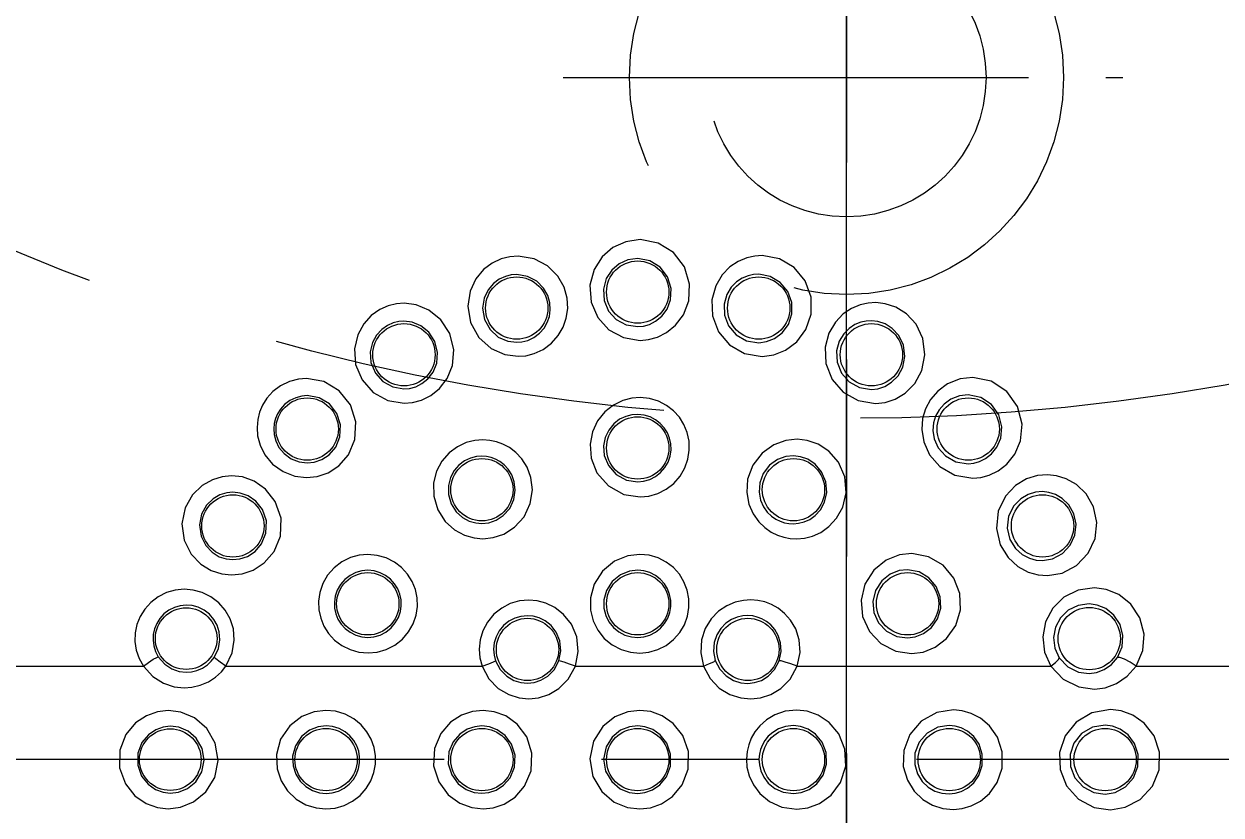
# Model space of a CAD drawing. Header units: inches. Extents: x 157915 to 159347, y -49911 to -48898.
# Drawn here: x 159051.58 to 159090.18, y -49258.65 to -49233.15 of the extents above; entities that cross this region are included whole.
import ezdxf

# ---------------------------------------------------------------- set-up
doc = ezdxf.new("R2010")
doc.units = ezdxf.units.IN
doc.header["$LTSCALE"] = 2
doc.header["$MEASUREMENT"] = 0
for name, pattern in [('ACAD_ISO08W100', [36, 24, -3, 6, -3]), ('CENTER', [50.8, 31.75, -6.35, 6.35, -6.35]), ('CENTER2', [1.125, 0.75, -0.125, 0.125, -0.125]), ('HIDDEN', [9.525, 6.35, -3.175])]:
    doc.linetypes.add(name, pattern=pattern)
doc.layers.get('0').update_dxf_attribs({"linetype": 'CONTINUOUS'})
for name, color, linetype in [('CAV-COR', 1, 'CONTINUOUS'), ('CL', 1, 'ACAD_ISO08W100'), ('DEFAULT_1', 7, 'CENTER'), ('JIZUI', 7, 'CONTINUOUS')]:
    doc.layers.add(name, color=color, linetype=linetype)

# ---------------------------------------------------------------- blocks, each defined once
blk = doc.blocks.new('20160719.171012')
at = {"linetype": 'HIDDEN'}
for centre, radius in [((0, -1.6), 69), ((0, -59.6), 7), ((0, -59.6), 4.5)]:
    blk.add_circle(centre, radius, dxfattribs=at)
at = {"layer": 'CL', "linetype": 'ACAD_ISO08W100'}
blk.add_line((0, -80.6), (0, 77.4), dxfattribs=at)
at = {"layer": 'JIZUI', "linetype": 'CENTER2', "ltscale": 10}
blk.add_line((-9.134, -59.6), (8.912, -59.6), dxfattribs=at)

msp = doc.modelspace()

# ---------------------------------------------------------------- linework, layer by layer
at = {"layer": 'CAV-COR', "linetype": 'ByBlock'}
for p, q in [((159009.764, -49253.853), (159055.428, -49253.855)), ((159058.087, -49253.852), (159066.352, -49253.853)), ((159069.362, -49253.853), (159073.494, -49253.853)), ((159076.514, -49253.853), (159084.699, -49253.853)), ((159087.442, -49253.853), (159098.64, -49253.848))]:
    msp.add_line(p, q, dxfattribs=at)
for points in [[(159071.455, -49240.101), (159070.988, -49240.167), (159070.57, -49240.358), (159070.222, -49240.659), (159069.963, -49241.067), (159069.831, -49241.571), (159069.87, -49242.115), (159070.084, -49242.612), (159070.441, -49243.004), (159070.91, -49243.26), (159071.452, -49243.348)], [(159071.452, -49243.348), (159071.721, -49243.323), (159072.008, -49243.243), (159072.303, -49243.095), (159072.591, -49242.861), (159072.845, -49242.521), (159073.017, -49242.072), (159073.044, -49241.533), (159072.876, -49240.979), (159072.523, -49240.519), (159072.033, -49240.214), (159071.455, -49240.101)], [(159067.511, -49240.63), (159067.249, -49240.65), (159066.969, -49240.721), (159066.681, -49240.856), (159066.401, -49241.067), (159066.152, -49241.364), (159065.966, -49241.76), (159065.892, -49242.246), (159065.98, -49242.774), (159066.246, -49243.256), (159066.64, -49243.611), (159067.084, -49243.807), (159067.512, -49243.863)], [(159067.512, -49243.863), (159067.763, -49243.842), (159068.036, -49243.772), (159068.324, -49243.638), (159068.594, -49243.437), (159068.811, -49243.193), (159068.968, -49242.922), (159069.069, -49242.633), (159069.114, -49242.324), (159069.096, -49241.992), (159068.997, -49241.637), (159068.792, -49241.275), (159068.466, -49240.949), (159068.027, -49240.718), (159067.511, -49240.63)], [(159071.37, -49240.709), (159071.054, -49240.751), (159070.77, -49240.878), (159070.532, -49241.08), (159070.355, -49241.355), (159070.263, -49241.696), (159070.288, -49242.066), (159070.434, -49242.404), (159070.679, -49242.672), (159071, -49242.846), (159071.37, -49242.905)], [(159071.37, -49242.905), (159071.554, -49242.887), (159071.749, -49242.833), (159071.95, -49242.731), (159072.145, -49242.572), (159072.316, -49242.341), (159072.431, -49242.037), (159072.447, -49241.674), (159072.332, -49241.302), (159072.093, -49240.992), (159071.761, -49240.786), (159071.37, -49240.709)], [(159075.39, -49240.614), (159075.147, -49240.63), (159074.887, -49240.689), (159074.616, -49240.802), (159074.347, -49240.981), (159074.096, -49241.239), (159073.886, -49241.59), (159073.762, -49242.041), (159073.78, -49242.561), (159073.974, -49243.071), (159074.331, -49243.492), (159074.816, -49243.77), (159075.385, -49243.866)], [(159075.385, -49243.866), (159075.757, -49243.817), (159076.139, -49243.666), (159076.501, -49243.396), (159076.794, -49243.003), (159076.962, -49242.508), (159076.96, -49241.955), (159076.769, -49241.427), (159076.417, -49241.001), (159075.944, -49240.72), (159075.39, -49240.614)], [(159067.469, -49241.227), (159067.292, -49241.24), (159067.103, -49241.287), (159066.908, -49241.377), (159066.718, -49241.519), (159066.549, -49241.719), (159066.421, -49241.986), (159066.369, -49242.314), (159066.428, -49242.672), (159066.608, -49242.999), (159066.875, -49243.24), (159067.178, -49243.373), (159067.469, -49243.411)], [(159067.469, -49243.411), (159067.639, -49243.396), (159067.825, -49243.348), (159068.021, -49243.256), (159068.204, -49243.12), (159068.35, -49242.954), (159068.456, -49242.77), (159068.523, -49242.575), (159068.553, -49242.366), (159068.54, -49242.143), (159068.472, -49241.904), (159068.333, -49241.661), (159068.113, -49241.442), (159067.817, -49241.286), (159067.469, -49241.227)], [(159075.272, -49241.218), (159075.107, -49241.227), (159074.93, -49241.266), (159074.745, -49241.341), (159074.561, -49241.461), (159074.388, -49241.634), (159074.244, -49241.872), (159074.158, -49242.178), (159074.169, -49242.533), (159074.302, -49242.882), (159074.548, -49243.169), (159074.881, -49243.359), (159075.272, -49243.423)], [(159075.272, -49243.423), (159075.526, -49243.389), (159075.787, -49243.285), (159076.032, -49243.101), (159076.229, -49242.833), (159076.341, -49242.498), (159076.338, -49242.125), (159076.208, -49241.769), (159075.969, -49241.482), (159075.648, -49241.292), (159075.272, -49241.218)], [(159063.834, -49242.154), (159063.587, -49242.173), (159063.323, -49242.237), (159063.05, -49242.357), (159062.78, -49242.547), (159062.534, -49242.816), (159062.34, -49243.173), (159062.236, -49243.616), (159062.271, -49244.124), (159062.48, -49244.624), (159062.844, -49245.028), (159063.314, -49245.285), (159063.841, -49245.375)], [(159063.841, -49245.375), (159064.111, -49245.353), (159064.399, -49245.276), (159064.694, -49245.13), (159064.979, -49244.902), (159065.227, -49244.58), (159065.398, -49244.158), (159065.441, -49243.653), (159065.313, -49243.131), (159065.025, -49242.684), (159064.639, -49242.372), (159064.227, -49242.204), (159063.834, -49242.154)], [(159079.047, -49242.13), (159078.802, -49242.145), (159078.541, -49242.204), (159078.269, -49242.318), (159077.998, -49242.498), (159077.746, -49242.758), (159077.536, -49243.112), (159077.413, -49243.571), (159077.437, -49244.096), (159077.637, -49244.605), (159077.996, -49245.019), (159078.48, -49245.29), (159079.043, -49245.382)], [(159079.043, -49245.382), (159079.348, -49245.347), (159079.671, -49245.243), (159079.998, -49245.049), (159080.303, -49244.744), (159080.534, -49244.325), (159080.636, -49243.819), (159080.571, -49243.293), (159080.352, -49242.831), (159080.037, -49242.49), (159079.692, -49242.275), (159079.356, -49242.165), (159079.047, -49242.13)], [(159063.833, -49242.732), (159063.666, -49242.745), (159063.487, -49242.788), (159063.302, -49242.87), (159063.12, -49242.998), (159062.952, -49243.179), (159062.819, -49243.42), (159062.747, -49243.72), (159062.769, -49244.064), (159062.91, -49244.403), (159063.156, -49244.677), (159063.474, -49244.852), (159063.833, -49244.912)], [(159063.833, -49244.912), (159064.016, -49244.896), (159064.212, -49244.843), (159064.413, -49244.744), (159064.607, -49244.588), (159064.775, -49244.369), (159064.891, -49244.082), (159064.919, -49243.74), (159064.832, -49243.388), (159064.637, -49243.087), (159064.376, -49242.877), (159064.099, -49242.765), (159063.833, -49242.732)], [(159078.908, -49242.718), (159078.741, -49242.727), (159078.562, -49242.765), (159078.375, -49242.841), (159078.189, -49242.962), (159078.015, -49243.138), (159077.87, -49243.379), (159077.784, -49243.691), (159077.8, -49244.052), (159077.938, -49244.401), (159078.187, -49244.685), (159078.521, -49244.87), (159078.908, -49244.931)], [(159078.908, -49244.931), (159079.117, -49244.907), (159079.338, -49244.834), (159079.561, -49244.701), (159079.767, -49244.493), (159079.923, -49244.208), (159079.991, -49243.864), (159079.945, -49243.508), (159079.796, -49243.196), (159079.582, -49242.965), (159079.347, -49242.819), (159079.119, -49242.743), (159078.908, -49242.718)], [(159060.687, -49244.576), (159060.428, -49244.597), (159060.146, -49244.67), (159059.855, -49244.81), (159059.604, -49245), (159059.413, -49245.211), (159059.273, -49245.433), (159059.176, -49245.663), (159059.115, -49245.901), (159059.093, -49246.156), (159059.114, -49246.431), (159059.193, -49246.727), (159059.347, -49247.037), (159059.595, -49247.335), (159059.932, -49247.579), (159060.318, -49247.728), (159060.694, -49247.774)], [(159060.694, -49247.774), (159061.03, -49247.74), (159061.385, -49247.62), (159061.737, -49247.392), (159062.048, -49247.034), (159062.253, -49246.546), (159062.282, -49245.98), (159062.107, -49245.43), (159061.748, -49244.977), (159061.253, -49244.679), (159060.687, -49244.576)], [(159082.179, -49244.541), (159081.768, -49244.588), (159081.366, -49244.747), (159081.045, -49244.982), (159080.812, -49245.257), (159080.653, -49245.554), (159080.56, -49245.872), (159080.533, -49246.224), (159080.594, -49246.618), (159080.779, -49247.034), (159081.112, -49247.416), (159081.593, -49247.694), (159082.176, -49247.792)], [(159082.176, -49247.792), (159082.433, -49247.767), (159082.709, -49247.692), (159082.995, -49247.554), (159083.276, -49247.335), (159083.531, -49247.019), (159083.716, -49246.587), (159083.768, -49246.052), (159083.623, -49245.485), (159083.278, -49244.998), (159082.775, -49244.666), (159082.179, -49244.541)], [(159060.711, -49245.131), (159060.536, -49245.146), (159060.345, -49245.196), (159060.149, -49245.291), (159059.979, -49245.42), (159059.85, -49245.562), (159059.755, -49245.712), (159059.688, -49245.867), (159059.647, -49246.029), (159059.631, -49246.201), (159059.645, -49246.387), (159059.697, -49246.588), (159059.801, -49246.798), (159059.967, -49247), (159060.195, -49247.166), (159060.456, -49247.267), (159060.711, -49247.298)], [(159060.711, -49247.298), (159060.938, -49247.275), (159061.179, -49247.193), (159061.419, -49247.037), (159061.63, -49246.793), (159061.769, -49246.461), (159061.789, -49246.077), (159061.67, -49245.705), (159061.428, -49245.399), (159061.093, -49245.2), (159060.711, -49245.131)], [(159071.449, -49245.193), (159071.177, -49245.215), (159070.887, -49245.291), (159070.592, -49245.434), (159070.314, -49245.652), (159070.078, -49245.944), (159069.912, -49246.295), (159069.834, -49246.692), (159069.868, -49247.144), (159070.058, -49247.622), (159070.424, -49248.042), (159070.92, -49248.314), (159071.445, -49248.397)], [(159071.445, -49248.397), (159071.729, -49248.37), (159072.016, -49248.288), (159072.288, -49248.15), (159072.533, -49247.96), (159072.737, -49247.727), (159072.891, -49247.461), (159072.991, -49247.177), (159073.035, -49246.884), (159073.026, -49246.596), (159072.967, -49246.322), (159072.863, -49246.066), (159072.716, -49245.83), (159072.527, -49245.621), (159072.299, -49245.444), (159072.037, -49245.31), (159071.75, -49245.224), (159071.449, -49245.193)], [(159082.03, -49245.107), (159081.748, -49245.136), (159081.471, -49245.242), (159081.25, -49245.401), (159081.088, -49245.588), (159080.977, -49245.792), (159080.912, -49246.01), (159080.893, -49246.252), (159080.936, -49246.523), (159081.064, -49246.809), (159081.295, -49247.072), (159081.628, -49247.262), (159082.03, -49247.328)], [(159082.03, -49247.328), (159082.206, -49247.309), (159082.395, -49247.257), (159082.59, -49247.161), (159082.782, -49247.011), (159082.953, -49246.794), (159083.078, -49246.501), (159083.112, -49246.137), (159083.013, -49245.753), (159082.779, -49245.421), (159082.437, -49245.194), (159082.03, -49245.107)], [(159071.37, -49245.734), (159071.185, -49245.747), (159070.989, -49245.798), (159070.789, -49245.894), (159070.599, -49246.041), (159070.438, -49246.239), (159070.325, -49246.478), (159070.271, -49246.748), (159070.294, -49247.057), (159070.424, -49247.383), (159070.674, -49247.67), (159071.012, -49247.855), (159071.37, -49247.911)], [(159071.37, -49247.911), (159071.563, -49247.892), (159071.758, -49247.835), (159071.942, -49247.741), (159072.108, -49247.612), (159072.245, -49247.453), (159072.349, -49247.273), (159072.416, -49247.08), (159072.445, -49246.882), (159072.438, -49246.686), (159072.398, -49246.501), (159072.327, -49246.327), (159072.228, -49246.168), (159072.1, -49246.026), (159071.946, -49245.906), (159071.769, -49245.814), (159071.574, -49245.755), (159071.37, -49245.734)], [(159066.379, -49246.556), (159066.121, -49246.575), (159065.843, -49246.645), (159065.557, -49246.778), (159065.289, -49246.977), (159065.058, -49247.243), (159064.884, -49247.57), (159064.788, -49247.946), (159064.791, -49248.371), (159064.92, -49248.812), (159065.16, -49249.187), (159065.463, -49249.459), (159065.782, -49249.63), (159066.092, -49249.719), (159066.381, -49249.745)], [(159066.381, -49249.745), (159066.707, -49249.71), (159067.054, -49249.594), (159067.4, -49249.375), (159067.704, -49249.036), (159067.906, -49248.61), (159067.973, -49248.168), (159067.927, -49247.77), (159067.804, -49247.438), (159067.635, -49247.171), (159067.441, -49246.963), (159067.235, -49246.807), (159067.026, -49246.695), (159066.815, -49246.618), (159066.601, -49246.572), (159066.379, -49246.556)], [(159076.512, -49246.537), (159076.149, -49246.574), (159075.761, -49246.714), (159075.384, -49246.981), (159075.081, -49247.373), (159074.915, -49247.822), (159074.885, -49248.252), (159074.956, -49248.632), (159075.094, -49248.946), (159075.272, -49249.196), (159075.468, -49249.387), (159075.672, -49249.529), (159075.877, -49249.63), (159076.083, -49249.698), (159076.291, -49249.738), (159076.506, -49249.749)], [(159076.506, -49249.749), (159076.747, -49249.728), (159077.005, -49249.663), (159077.274, -49249.543), (159077.54, -49249.355), (159077.787, -49249.086), (159077.986, -49248.724), (159078.091, -49248.269), (159078.049, -49247.754), (159077.846, -49247.279), (159077.536, -49246.921), (159077.186, -49246.693), (159076.838, -49246.574), (159076.512, -49246.537)], [(159066.345, -49247.083), (159066.171, -49247.096), (159065.983, -49247.143), (159065.789, -49247.233), (159065.607, -49247.369), (159065.449, -49247.549), (159065.331, -49247.772), (159065.265, -49248.027), (159065.266, -49248.317), (159065.354, -49248.618), (159065.517, -49248.873), (159065.722, -49249.058), (159065.938, -49249.174), (159066.149, -49249.235), (159066.345, -49249.251)], [(159066.345, -49249.251), (159066.567, -49249.227), (159066.802, -49249.148), (159067.036, -49248.998), (159067.242, -49248.767), (159067.378, -49248.477), (159067.424, -49248.177), (159067.392, -49247.907), (159067.309, -49247.681), (159067.195, -49247.5), (159067.063, -49247.36), (159066.925, -49247.254), (159066.783, -49247.178), (159066.64, -49247.125), (159066.496, -49247.094), (159066.345, -49247.083)], [(159076.395, -49247.075), (159076.149, -49247.098), (159075.884, -49247.191), (159075.626, -49247.372), (159075.419, -49247.638), (159075.305, -49247.945), (159075.284, -49248.239), (159075.333, -49248.5), (159075.429, -49248.715), (159075.551, -49248.886), (159075.686, -49249.017), (159075.826, -49249.114), (159075.966, -49249.183), (159076.107, -49249.229), (159076.249, -49249.255), (159076.395, -49249.263)], [(159076.395, -49249.263), (159076.559, -49249.248), (159076.735, -49249.202), (159076.917, -49249.12), (159077.097, -49248.992), (159077.264, -49248.809), (159077.397, -49248.562), (159077.467, -49248.254), (159077.438, -49247.905), (159077.3, -49247.583), (159077.09, -49247.34), (159076.854, -49247.184), (159076.618, -49247.102), (159076.395, -49247.075)], [(159084.584, -49247.684), (159084.26, -49247.711), (159083.913, -49247.817), (159083.56, -49248.027), (159083.234, -49248.368), (159083, -49248.852), (159082.937, -49249.416), (159083.061, -49249.94), (159083.315, -49250.354), (159083.634, -49250.644), (159083.968, -49250.821), (159084.288, -49250.908), (159084.583, -49250.93)], [(159084.583, -49250.93), (159085.058, -49250.85), (159085.527, -49250.606), (159085.9, -49250.215), (159086.119, -49249.74), (159086.176, -49249.223), (159086.069, -49248.721), (159085.83, -49248.302), (159085.52, -49248.001), (159085.192, -49247.813), (159084.876, -49247.715), (159084.584, -49247.684)], [(159058.271, -49247.716), (159057.974, -49247.745), (159057.653, -49247.842), (159057.324, -49248.028), (159057.013, -49248.329), (159056.774, -49248.752), (159056.672, -49249.267), (159056.747, -49249.795), (159056.972, -49250.243), (159057.281, -49250.565), (159057.62, -49250.769), (159057.957, -49250.878), (159058.274, -49250.91)], [(159058.274, -49250.91), (159058.611, -49250.876), (159058.971, -49250.756), (159059.329, -49250.525), (159059.643, -49250.16), (159059.849, -49249.658), (159059.868, -49249.077), (159059.684, -49248.542), (159059.369, -49248.142), (159059.001, -49247.888), (159058.625, -49247.754), (159058.271, -49247.716)], [(159058.315, -49248.248), (159058.115, -49248.268), (159057.899, -49248.334), (159057.676, -49248.462), (159057.468, -49248.665), (159057.307, -49248.952), (159057.238, -49249.301), (159057.287, -49249.659), (159057.439, -49249.964), (159057.646, -49250.183), (159057.874, -49250.323), (159058.101, -49250.397), (159058.315, -49250.419)], [(159058.315, -49250.419), (159058.543, -49250.397), (159058.787, -49250.315), (159059.029, -49250.157), (159059.242, -49249.908), (159059.382, -49249.566), (159059.395, -49249.17), (159059.27, -49248.806), (159059.057, -49248.535), (159058.808, -49248.363), (159058.554, -49248.273), (159058.315, -49248.248)], [(159084.426, -49248.226), (159084.203, -49248.242), (159083.965, -49248.313), (159083.722, -49248.455), (159083.496, -49248.687), (159083.333, -49249.019), (159083.29, -49249.408), (159083.376, -49249.77), (159083.552, -49250.055), (159083.773, -49250.253), (159084.003, -49250.374), (159084.224, -49250.432), (159084.426, -49250.446)], [(159084.426, -49250.446), (159084.75, -49250.389), (159085.07, -49250.22), (159085.321, -49249.952), (159085.469, -49249.629), (159085.507, -49249.278), (159085.434, -49248.937), (159085.273, -49248.652), (159085.063, -49248.446), (159084.84, -49248.317), (159084.625, -49248.249), (159084.426, -49248.226)], [(159062.672, -49250.251), (159062.392, -49250.276), (159062.105, -49250.354), (159061.828, -49250.491), (159061.578, -49250.683), (159061.37, -49250.921), (159061.215, -49251.19), (159061.119, -49251.473), (159061.078, -49251.759), (159061.089, -49252.04), (159061.148, -49252.308), (159061.252, -49252.562), (159061.402, -49252.798), (159061.596, -49253.01), (159061.83, -49253.186), (159062.096, -49253.318), (159062.381, -49253.399), (159062.674, -49253.425)], [(159062.674, -49253.425), (159062.964, -49253.399), (159063.257, -49253.316), (159063.534, -49253.175), (159063.78, -49252.982), (159063.981, -49252.747), (159064.13, -49252.485), (159064.224, -49252.209), (159064.265, -49251.93), (159064.256, -49251.653), (159064.2, -49251.383), (159064.097, -49251.127), (159063.948, -49250.888), (159063.755, -49250.675), (159063.522, -49250.496), (159063.256, -49250.363), (159062.969, -49250.28), (159062.672, -49250.251)], [(159071.444, -49250.249), (159071.048, -49250.296), (159070.625, -49250.467), (159070.235, -49250.786), (159069.963, -49251.212), (159069.844, -49251.654), (159069.847, -49252.053), (159069.933, -49252.396), (159070.084, -49252.696), (159070.293, -49252.957), (159070.551, -49253.168), (159070.841, -49253.318), (159071.143, -49253.405), (159071.443, -49253.43)], [(159071.443, -49253.43), (159071.729, -49253.402), (159072.017, -49253.319), (159072.287, -49253.182), (159072.527, -49252.997), (159072.727, -49252.77), (159072.877, -49252.516), (159072.976, -49252.243), (159073.024, -49251.962), (159073.021, -49251.678), (159072.966, -49251.399), (159072.863, -49251.134), (159072.714, -49250.89), (159072.521, -49250.675), (159072.289, -49250.497), (159072.026, -49250.363), (159071.74, -49250.279), (159071.444, -49250.249)], [(159080.207, -49250.225), (159079.81, -49250.269), (159079.386, -49250.437), (159078.99, -49250.755), (159078.701, -49251.205), (159078.575, -49251.724), (159078.625, -49252.248), (159078.843, -49252.731), (159079.212, -49253.121), (159079.693, -49253.369), (159080.205, -49253.445)], [(159080.205, -49253.445), (159080.572, -49253.397), (159080.959, -49253.245), (159081.333, -49252.961), (159081.629, -49252.542), (159081.78, -49252.037), (159081.76, -49251.508), (159081.568, -49251.012), (159081.22, -49250.602), (159080.75, -49250.327), (159080.207, -49250.225)], [(159062.667, -49250.763), (159062.477, -49250.78), (159062.283, -49250.834), (159062.095, -49250.927), (159061.926, -49251.057), (159061.785, -49251.219), (159061.68, -49251.402), (159061.615, -49251.595), (159061.587, -49251.79), (159061.595, -49251.981), (159061.634, -49252.164), (159061.705, -49252.336), (159061.806, -49252.497), (159061.937, -49252.641), (159062.095, -49252.761), (159062.275, -49252.851), (159062.469, -49252.906), (159062.667, -49252.924)], [(159062.667, -49252.924), (159062.863, -49252.906), (159063.061, -49252.849), (159063.249, -49252.753), (159063.415, -49252.622), (159063.552, -49252.461), (159063.652, -49252.282), (159063.716, -49252.095), (159063.744, -49251.905), (159063.738, -49251.716), (159063.7, -49251.532), (159063.63, -49251.358), (159063.53, -49251.196), (159063.399, -49251.051), (159063.241, -49250.93), (159063.062, -49250.839), (159062.867, -49250.782), (159062.667, -49250.763)], [(159071.37, -49250.758), (159071.102, -49250.789), (159070.814, -49250.905), (159070.548, -49251.122), (159070.362, -49251.413), (159070.281, -49251.715), (159070.283, -49251.988), (159070.342, -49252.224), (159070.445, -49252.429), (159070.588, -49252.607), (159070.764, -49252.751), (159070.961, -49252.854), (159071.167, -49252.912), (159071.37, -49252.929)], [(159071.37, -49252.929), (159071.565, -49252.909), (159071.76, -49252.852), (159071.943, -49252.758), (159072.105, -49252.631), (159072.24, -49252.476), (159072.341, -49252.303), (159072.408, -49252.118), (159072.44, -49251.926), (159072.437, -49251.733), (159072.401, -49251.544), (159072.331, -49251.363), (159072.23, -49251.198), (159072.1, -49251.051), (159071.943, -49250.929), (159071.765, -49250.837), (159071.571, -49250.779), (159071.37, -49250.758)], [(159080.074, -49250.745), (159079.802, -49250.773), (159079.512, -49250.886), (159079.24, -49251.102), (159079.041, -49251.41), (159078.954, -49251.766), (159078.988, -49252.127), (159079.139, -49252.459), (159079.393, -49252.726), (159079.724, -49252.895), (159080.074, -49252.944)], [(159080.074, -49252.944), (159080.324, -49252.91), (159080.588, -49252.805), (159080.841, -49252.61), (159081.041, -49252.325), (159081.143, -49251.982), (159081.129, -49251.623), (159080.999, -49251.286), (159080.763, -49251.006), (159080.444, -49250.817), (159080.074, -49250.745)], [(159056.746, -49251.374), (159056.459, -49251.402), (159056.173, -49251.483), (159055.905, -49251.617), (159055.669, -49251.796), (159055.472, -49252.012), (159055.321, -49252.255), (159055.218, -49252.515), (159055.163, -49252.784), (159055.156, -49253.06), (159055.198, -49253.337), (159055.289, -49253.605), (159055.428, -49253.855)], [(159058.087, -49253.852), (159058.293, -49253.425), (159058.361, -49253.013), (159058.33, -49252.648), (159058.229, -49252.331), (159058.071, -49252.052), (159057.86, -49251.809), (159057.606, -49251.615), (159057.325, -49251.477), (159057.033, -49251.398), (159056.746, -49251.374)], [(159086.099, -49251.328), (159085.579, -49251.403), (159085.118, -49251.633), (159084.757, -49251.987), (159084.524, -49252.427), (159084.434, -49252.913), (159084.494, -49253.401), (159084.699, -49253.853)], [(159087.442, -49253.853), (159087.66, -49253.353), (159087.702, -49252.819), (159087.565, -49252.296), (159087.271, -49251.852), (159086.885, -49251.545), (159086.482, -49251.381), (159086.099, -49251.328)], [(159056.809, -49251.885), (159056.618, -49251.904), (159056.427, -49251.959), (159056.249, -49252.048), (159056.091, -49252.168), (159055.96, -49252.312), (159055.858, -49252.474), (159055.787, -49252.648), (159055.748, -49252.828), (159055.74, -49253.013), (159055.764, -49253.199), (159055.821, -49253.38), (159055.909, -49253.55)], [(159057.715, -49253.572), (159057.853, -49253.281), (159057.899, -49253), (159057.878, -49252.751), (159057.81, -49252.535), (159057.703, -49252.344), (159057.56, -49252.179), (159057.388, -49252.047), (159057.199, -49251.954), (159057.002, -49251.901), (159056.809, -49251.885)], [(159067.864, -49251.723), (159067.554, -49251.752), (159067.262, -49251.837), (159066.984, -49251.981), (159066.733, -49252.182), (159066.526, -49252.432), (159066.376, -49252.713), (159066.287, -49253.008), (159066.257, -49253.303), (159066.281, -49253.588), (159066.352, -49253.853)], [(159069.362, -49253.853), (159069.454, -49253.386), (159069.404, -49252.912), (159069.231, -49252.501), (159068.983, -49252.185), (159068.701, -49251.963), (159068.412, -49251.823), (159068.13, -49251.747), (159067.864, -49251.723)], [(159075.022, -49251.715), (159074.78, -49251.731), (159074.518, -49251.79), (159074.245, -49251.905), (159073.979, -49252.084), (159073.74, -49252.329), (159073.549, -49252.638), (159073.429, -49253.005), (159073.402, -49253.42), (159073.494, -49253.853)], [(159076.514, -49253.853), (159076.607, -49253.41), (159076.579, -49253), (159076.466, -49252.652), (159076.302, -49252.371), (159076.108, -49252.151), (159075.9, -49251.986), (159075.686, -49251.865), (159075.47, -49251.783), (159075.249, -49251.733), (159075.022, -49251.715)], [(159085.932, -49251.846), (159085.574, -49251.894), (159085.256, -49252.05), (159085.005, -49252.293), (159084.843, -49252.597), (159084.78, -49252.933), (159084.822, -49253.271), (159084.964, -49253.583)], [(159086.844, -49253.575), (159086.992, -49253.233), (159087.019, -49252.87), (159086.928, -49252.513), (159086.729, -49252.21), (159086.468, -49251.999), (159086.194, -49251.884), (159085.932, -49251.846)], [(159067.817, -49252.228), (159067.606, -49252.247), (159067.408, -49252.305), (159067.219, -49252.403), (159067.048, -49252.54), (159066.907, -49252.711), (159066.804, -49252.903), (159066.744, -49253.105), (159066.723, -49253.307), (159066.739, -49253.502), (159066.788, -49253.684)], [(159068.832, -49253.682), (159068.895, -49253.364), (159068.86, -49253.041), (159068.744, -49252.76), (159068.576, -49252.544), (159068.385, -49252.393), (159068.189, -49252.296), (159067.997, -49252.244), (159067.817, -49252.228)], [(159074.924, -49252.222), (159074.76, -49252.232), (159074.582, -49252.271), (159074.397, -49252.348), (159074.216, -49252.468), (159074.052, -49252.634), (159073.921, -49252.844), (159073.837, -49253.093), (159073.816, -49253.376), (159073.874, -49253.672)], [(159075.938, -49253.679), (159075.998, -49253.38), (159075.979, -49253.102), (159075.903, -49252.865), (159075.792, -49252.673), (159075.661, -49252.523), (159075.52, -49252.41), (159075.375, -49252.327), (159075.228, -49252.27), (159075.079, -49252.235), (159074.924, -49252.222)], [(159055.428, -49253.855), (159055.595, -49253.733), (159055.747, -49253.633), (159055.859, -49253.569), (159055.909, -49253.55)], [(159055.428, -49253.855), (159055.736, -49254.189), (159056.079, -49254.402), (159056.422, -49254.516), (159056.746, -49254.55)], [(159055.909, -49253.55), (159056.117, -49253.789), (159056.351, -49253.942), (159056.586, -49254.023), (159056.809, -49254.049)], [(159056.746, -49254.55), (159056.996, -49254.533), (159057.26, -49254.471), (159057.524, -49254.358), (159057.759, -49254.205), (159057.946, -49254.031), (159058.089, -49253.852)], [(159056.809, -49254.049), (159056.978, -49254.037), (159057.155, -49253.995), (159057.334, -49253.918), (159057.492, -49253.813), (159057.619, -49253.695), (159057.715, -49253.572)], [(159058.088, -49253.852), (159057.901, -49253.721), (159057.766, -49253.62), (159057.715, -49253.572)], [(159066.352, -49253.853), (159066.567, -49253.774), (159066.724, -49253.713), (159066.788, -49253.684)], [(159066.353, -49253.853), (159066.573, -49254.262), (159066.876, -49254.57), (159067.212, -49254.769), (159067.547, -49254.874), (159067.864, -49254.904)], [(159066.788, -49253.684), (159066.938, -49253.964), (159067.145, -49254.175), (159067.373, -49254.311), (159067.601, -49254.382), (159067.817, -49254.402)], [(159067.817, -49254.402), (159068.027, -49254.38), (159068.249, -49254.309), (159068.471, -49254.177), (159068.676, -49253.97), (159068.832, -49253.682)], [(159067.864, -49254.904), (159068.173, -49254.872), (159068.5, -49254.769), (159068.829, -49254.576), (159069.131, -49254.274), (159069.361, -49253.853)], [(159069.361, -49253.853), (159069.171, -49253.786), (159069.002, -49253.729), (159068.883, -49253.693), (159068.832, -49253.682)], [(159073.493, -49253.853), (159073.685, -49253.772), (159073.822, -49253.709), (159073.874, -49253.672)], [(159073.493, -49253.853), (159073.704, -49254.251), (159074.003, -49254.562), (159074.346, -49254.77), (159074.693, -49254.88), (159075.021, -49254.91)], [(159073.874, -49253.672), (159074.018, -49253.95), (159074.223, -49254.168), (159074.459, -49254.312), (159074.698, -49254.388), (159074.924, -49254.408)], [(159074.924, -49254.408), (159075.135, -49254.384), (159075.358, -49254.311), (159075.582, -49254.175), (159075.785, -49253.966), (159075.938, -49253.679)], [(159075.021, -49254.91), (159075.332, -49254.877), (159075.66, -49254.771), (159075.99, -49254.574), (159076.291, -49254.269), (159076.514, -49253.853)], [(159076.515, -49253.853), (159076.314, -49253.781), (159076.129, -49253.722), (159075.995, -49253.687), (159075.937, -49253.682)], [(159084.698, -49253.853), (159084.844, -49253.738), (159084.938, -49253.642), (159084.964, -49253.583)], [(159084.699, -49253.853), (159085.097, -49254.273), (159085.598, -49254.523), (159086.099, -49254.591)], [(159084.964, -49253.583), (159085.241, -49253.874), (159085.588, -49254.045), (159085.932, -49254.089)], [(159085.932, -49254.089), (159086.17, -49254.057), (159086.418, -49253.963), (159086.653, -49253.801), (159086.844, -49253.575)], [(159086.099, -49254.591), (159086.446, -49254.547), (159086.811, -49254.415), (159087.157, -49254.181), (159087.442, -49253.853)], [(159087.442, -49253.852), (159087.255, -49253.726), (159087.069, -49253.626), (159086.922, -49253.571), (159086.845, -49253.574)], [(159056.225, -49255.287), (159055.887, -49255.326), (159055.53, -49255.45), (159055.175, -49255.686), (159054.864, -49256.057), (159054.667, -49256.564), (159054.661, -49257.137), (159054.848, -49257.653), (159055.158, -49258.035), (159055.518, -49258.28), (159055.882, -49258.409), (159056.225, -49258.449)], [(159056.225, -49258.449), (159056.625, -49258.401), (159057.048, -49258.231), (159057.444, -49257.907), (159057.73, -49257.44), (159057.839, -49256.893), (159057.747, -49256.341), (159057.472, -49255.861), (159057.074, -49255.521), (159056.64, -49255.338), (159056.225, -49255.287)], [(159061.316, -49255.279), (159060.935, -49255.325), (159060.534, -49255.481), (159060.152, -49255.776), (159059.856, -49256.211), (159059.72, -49256.707), (159059.74, -49257.167), (159059.868, -49257.552), (159060.078, -49257.878), (159060.355, -49258.14), (159060.672, -49258.323), (159061, -49258.425), (159061.316, -49258.457)], [(159061.316, -49258.457), (159061.61, -49258.43), (159061.904, -49258.346), (159062.178, -49258.207), (159062.419, -49258.021), (159062.616, -49257.797), (159062.765, -49257.547), (159062.862, -49257.284), (159062.911, -49257.015), (159062.913, -49256.743), (159062.868, -49256.472), (159062.775, -49256.211), (159062.635, -49255.966), (159062.449, -49255.744), (159062.216, -49255.554), (159061.941, -49255.405), (159061.629, -49255.31), (159061.316, -49255.279)], [(159066.382, -49255.28), (159066.045, -49255.315), (159065.688, -49255.435), (159065.335, -49255.663), (159065.023, -49256.022), (159064.819, -49256.508), (159064.79, -49257.062), (159064.952, -49257.588), (159065.258, -49258.003), (159065.633, -49258.273), (159066.017, -49258.415), (159066.382, -49258.456)], [(159066.382, -49258.456), (159066.714, -49258.42), (159067.066, -49258.3), (159067.416, -49258.074), (159067.725, -49257.718), (159067.932, -49257.23), (159067.96, -49256.662), (159067.791, -49256.13), (159067.483, -49255.723), (159067.115, -49255.46), (159066.738, -49255.322), (159066.382, -49255.28)], [(159071.443, -49255.278), (159071.049, -49255.323), (159070.634, -49255.488), (159070.241, -49255.804), (159069.946, -49256.274), (159069.83, -49256.838), (159069.926, -49257.411), (159070.213, -49257.9), (159070.612, -49258.235), (159071.037, -49258.41), (159071.443, -49258.458)], [(159071.443, -49258.458), (159071.782, -49258.42), (159072.141, -49258.293), (159072.496, -49258.055), (159072.807, -49257.68), (159073.001, -49257.173), (159073.009, -49256.604), (159072.826, -49256.088), (159072.517, -49255.7), (159072.155, -49255.45), (159071.789, -49255.318), (159071.443, -49255.278)], [(159076.503, -49255.27), (159076.128, -49255.31), (159075.793, -49255.425), (159075.521, -49255.589), (159075.31, -49255.776), (159075.152, -49255.973), (159075.035, -49256.176), (159074.951, -49256.387), (159074.897, -49256.61), (159074.876, -49256.851), (159074.895, -49257.113), (159074.965, -49257.392), (159075.1, -49257.681), (159075.314, -49257.964), (159075.616, -49258.213), (159076.015, -49258.396), (159076.503, -49258.466)], [(159076.503, -49258.466), (159076.861, -49258.421), (159077.239, -49258.279), (159077.607, -49258.012), (159077.912, -49257.602), (159078.078, -49257.082), (159078.056, -49256.53), (159077.859, -49256.039), (159077.549, -49255.671), (159077.195, -49255.435), (159076.839, -49255.31), (159076.503, -49255.27)], [(159081.559, -49255.263), (159081.015, -49255.349), (159080.514, -49255.625), (159080.143, -49256.056), (159079.949, -49256.57), (159079.936, -49257.087), (159080.067, -49257.533), (159080.289, -49257.888), (159080.569, -49258.153), (159080.881, -49258.335), (159081.212, -49258.441), (159081.559, -49258.473)], [(159081.559, -49258.473), (159081.831, -49258.446), (159082.123, -49258.362), (159082.424, -49258.207), (159082.716, -49257.961), (159082.966, -49257.608), (159083.125, -49257.138), (159083.127, -49256.612), (159082.972, -49256.139), (159082.72, -49255.779), (159082.427, -49255.531), (159082.126, -49255.375), (159081.833, -49255.291), (159081.559, -49255.263)], [(159086.617, -49255.253), (159086.019, -49255.354), (159085.512, -49255.655), (159085.154, -49256.102), (159084.977, -49256.633), (159084.992, -49257.188), (159085.198, -49257.711), (159085.583, -49258.14), (159086.091, -49258.407), (159086.617, -49258.483)], [(159086.617, -49258.483), (159087.094, -49258.403), (159087.578, -49258.15), (159087.97, -49257.722), (159088.184, -49257.192), (159088.2, -49256.63), (159088.023, -49256.103), (159087.705, -49255.693), (159087.334, -49255.433), (159086.965, -49255.297), (159086.617, -49255.253)], [(159056.295, -49255.789), (159056.068, -49255.816), (159055.828, -49255.902), (159055.59, -49256.063), (159055.382, -49256.316), (159055.25, -49256.661), (159055.246, -49257.051), (159055.371, -49257.402), (159055.579, -49257.663), (159055.82, -49257.83), (159056.064, -49257.919), (159056.295, -49257.947)], [(159056.295, -49257.947), (159056.565, -49257.915), (159056.85, -49257.8), (159057.117, -49257.579), (159057.311, -49257.26), (159057.384, -49256.885), (159057.322, -49256.507), (159057.136, -49256.179), (159056.868, -49255.947), (159056.575, -49255.823), (159056.295, -49255.789)], [(159061.32, -49255.781), (159061.063, -49255.813), (159060.791, -49255.92), (159060.533, -49256.121), (159060.333, -49256.419), (159060.241, -49256.758), (159060.255, -49257.072), (159060.341, -49257.336), (159060.483, -49257.559), (159060.67, -49257.738), (159060.885, -49257.863), (159061.107, -49257.933), (159061.32, -49257.955)], [(159061.32, -49257.955), (159061.52, -49257.936), (159061.719, -49257.879), (159061.905, -49257.784), (159062.068, -49257.657), (159062.202, -49257.503), (159062.303, -49257.332), (159062.369, -49257.153), (159062.402, -49256.968), (159062.403, -49256.782), (159062.373, -49256.597), (159062.31, -49256.419), (159062.215, -49256.251), (159062.089, -49256.099), (159061.931, -49255.969), (159061.744, -49255.867), (159061.533, -49255.802), (159061.32, -49255.781)], [(159066.345, -49255.782), (159066.116, -49255.805), (159065.874, -49255.887), (159065.634, -49256.043), (159065.422, -49256.289), (159065.283, -49256.621), (159065.263, -49257.001), (159065.373, -49257.361), (159065.581, -49257.645), (159065.836, -49257.83), (159066.098, -49257.926), (159066.345, -49257.954)], [(159066.345, -49257.954), (159066.571, -49257.929), (159066.809, -49257.847), (159067.046, -49257.691), (159067.256, -49257.449), (159067.396, -49257.115), (159067.415, -49256.728), (159067.3, -49256.364), (159067.092, -49256.086), (159066.842, -49255.906), (159066.587, -49255.811), (159066.345, -49255.782)], [(159071.37, -49255.779), (159071.103, -49255.81), (159070.82, -49255.922), (159070.552, -49256.138), (159070.35, -49256.46), (159070.271, -49256.848), (159070.337, -49257.241), (159070.532, -49257.576), (159070.805, -49257.805), (159071.095, -49257.924), (159071.37, -49257.957)], [(159071.37, -49257.957), (159071.601, -49257.929), (159071.844, -49257.842), (159072.085, -49257.678), (159072.295, -49257.422), (159072.426, -49257.076), (159072.431, -49256.688), (159072.307, -49256.336), (159072.099, -49256.071), (159071.854, -49255.899), (159071.606, -49255.808), (159071.37, -49255.779)], [(159076.395, -49255.772), (159076.14, -49255.798), (159075.911, -49255.876), (159075.725, -49255.988), (159075.58, -49256.116), (159075.471, -49256.252), (159075.391, -49256.391), (159075.333, -49256.536), (159075.296, -49256.69), (159075.282, -49256.856), (159075.295, -49257.037), (159075.343, -49257.229), (159075.436, -49257.428), (159075.582, -49257.622), (159075.79, -49257.793), (159076.062, -49257.918), (159076.395, -49257.964)], [(159076.395, -49257.964), (159076.639, -49257.932), (159076.896, -49257.833), (159077.145, -49257.65), (159077.351, -49257.369), (159077.463, -49257.014), (159077.448, -49256.637), (159077.315, -49256.302), (159077.106, -49256.05), (159076.866, -49255.887), (159076.624, -49255.8), (159076.395, -49255.772)], [(159081.42, -49255.765), (159081.047, -49255.822), (159080.703, -49256.01), (159080.447, -49256.307), (159080.313, -49256.662), (159080.304, -49257.02), (159080.394, -49257.328), (159080.548, -49257.573), (159080.741, -49257.755), (159080.956, -49257.879), (159081.183, -49257.95), (159081.42, -49257.971)], [(159081.42, -49257.971), (159081.607, -49257.951), (159081.805, -49257.892), (159082.01, -49257.785), (159082.207, -49257.616), (159082.376, -49257.374), (159082.483, -49257.052), (159082.485, -49256.693), (159082.38, -49256.37), (159082.21, -49256.123), (159082.012, -49255.953), (159081.807, -49255.844), (159081.608, -49255.785), (159081.42, -49255.765)], [(159086.445, -49255.755), (159086.036, -49255.821), (159085.686, -49256.027), (159085.438, -49256.336), (159085.314, -49256.705), (159085.325, -49257.09), (159085.468, -49257.453), (159085.735, -49257.749), (159086.085, -49257.932), (159086.445, -49257.981)], [(159086.445, -49257.981), (159086.77, -49257.923), (159087.098, -49257.747), (159087.361, -49257.452), (159087.505, -49257.089), (159087.515, -49256.705), (159087.397, -49256.345), (159087.184, -49256.063), (159086.933, -49255.883), (159086.683, -49255.787), (159086.445, -49255.755)]]:
    msp.add_lwpolyline(points, dxfattribs=at)
for centre, radius in [((159071.37, -49241.793), 1.005), ((159067.469, -49242.307), 1.005), ((159075.272, -49242.307), 1.005), ((159063.833, -49243.813), 1.005), ((159078.908, -49243.813), 1.005), ((159060.711, -49246.208), 1.005), ((159082.03, -49246.208), 1.005), ((159071.37, -49246.818), 1.005), ((159066.345, -49248.164), 1.005), ((159076.395, -49248.164), 1.005), ((159058.315, -49249.331), 1.005), ((159084.426, -49249.331), 1.005), ((159062.667, -49251.843), 1.005), ((159071.37, -49251.843), 1.005), ((159080.074, -49251.843), 1.005), ((159056.809, -49252.966), 0.994), ((159067.817, -49253.315), 1.005), ((159074.924, -49253.315), 1.005), ((159085.932, -49252.966), 1.005), ((159056.295, -49256.868), 0.994), ((159061.32, -49256.868), 1.005), ((159066.345, -49256.868), 1.005), ((159071.37, -49256.868), 1.005), ((159076.395, -49256.868), 1.005), ((159081.42, -49256.868), 1.005), ((159086.445, -49256.868), 1.005)]:
    msp.add_circle(centre, radius, dxfattribs=at)
at = {"layer": 'CL', "color": 7, "linetype": 'CENTER', "ltscale": 0.5}
msp.add_line((159078.104, -48951.868), (159078.104, -49401.868), dxfattribs=at)
at = {"layer": 'DEFAULT_1', "color": 2, "linetype": 'CENTER', "ltscale": 0.4}
for p, q in [((159078.104, -49312.217), (159078.104, -49201.519)), ((159146.404, -49256.868), (159005.378, -49256.868))]:
    msp.add_line(p, q, dxfattribs=at)

# ---------------------------------------------------------------- block references
at = {"linetype": 'ByBlock'}
msp.add_blockref('20160719.171012', (159078.104, -49175.268), dxfattribs=at)

doc.saveas('drawing.dxf')
